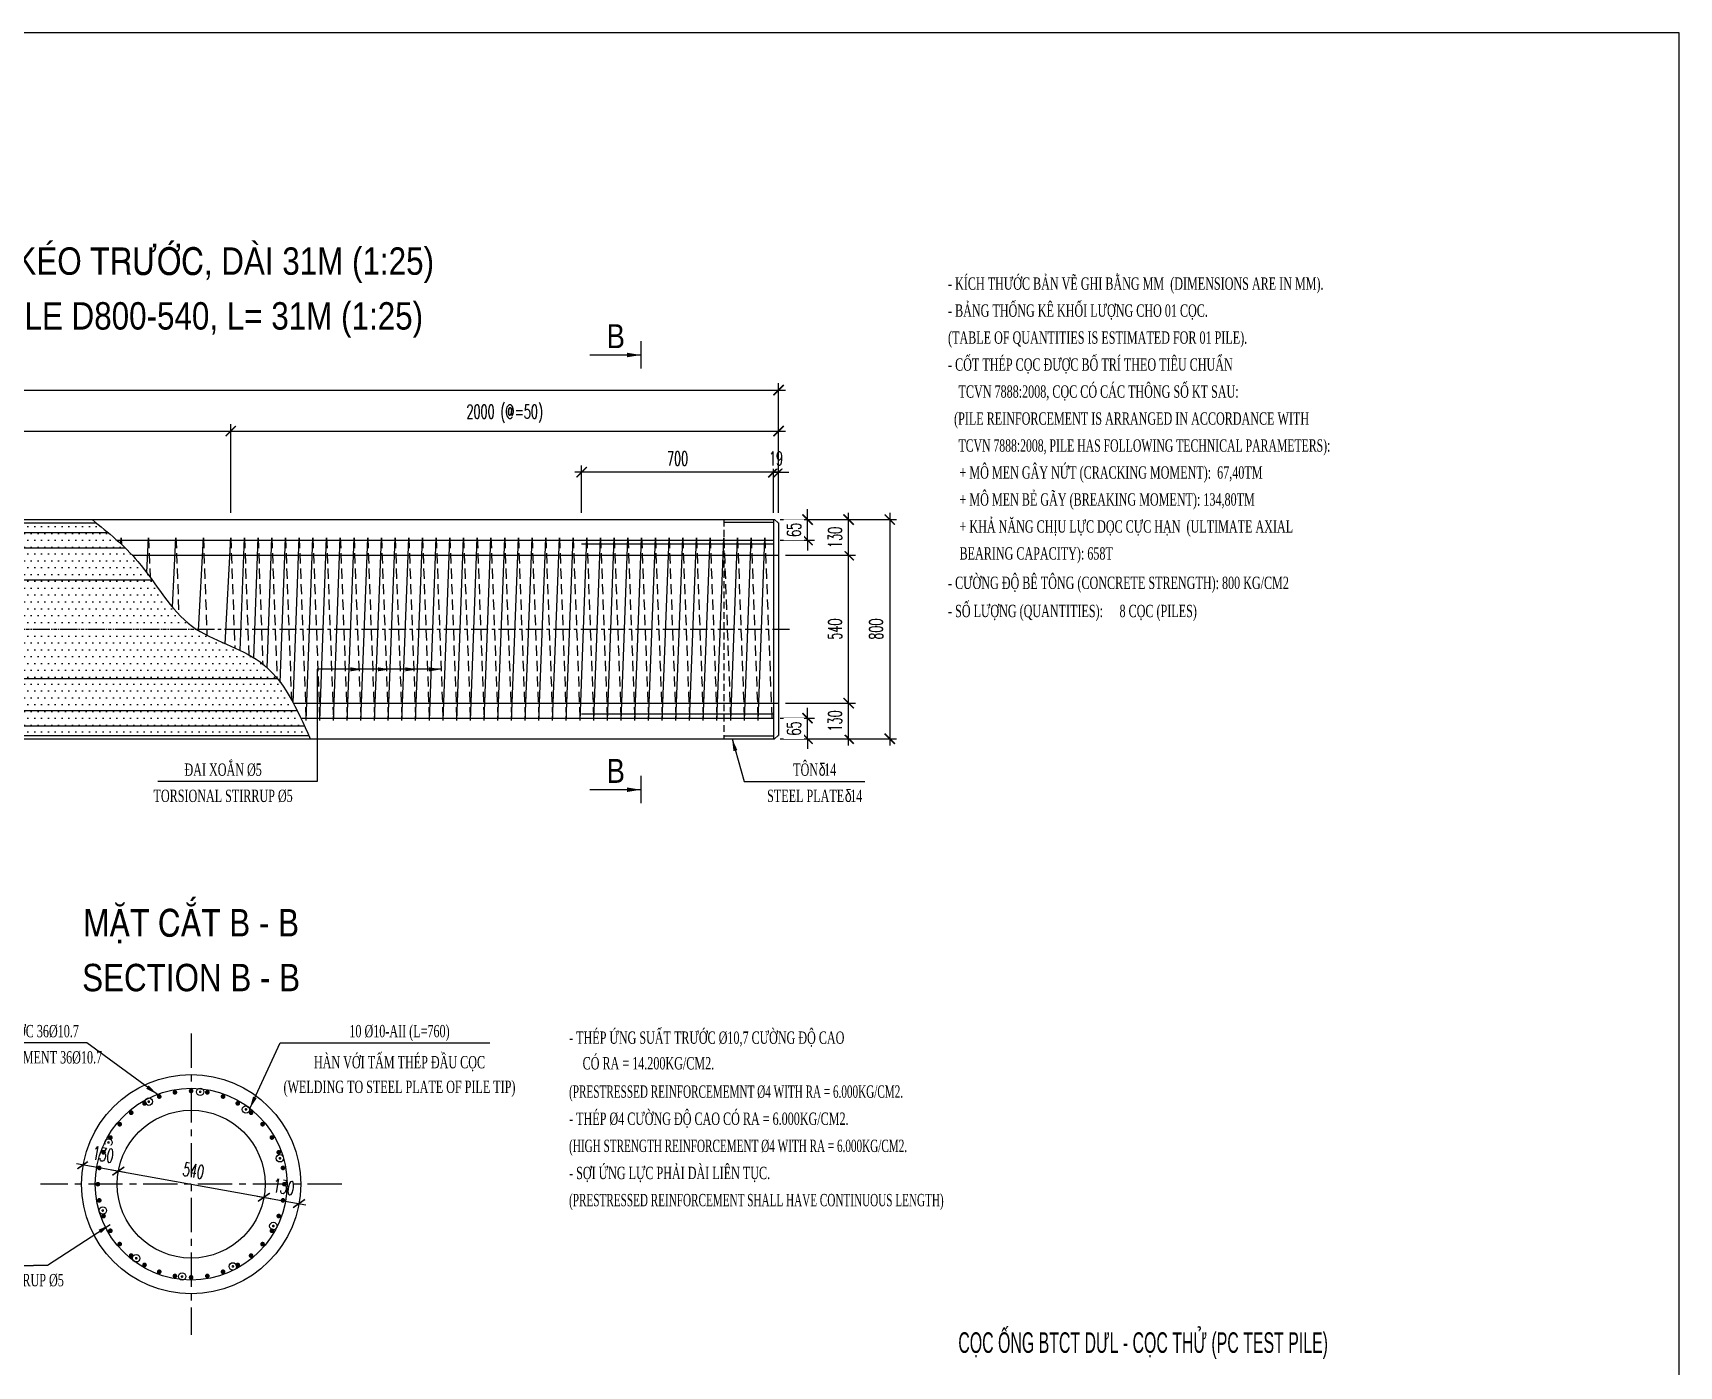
# Model space of a CAD drawing. Extents: x -687 to 808890, y -259 to 107959.
# Drawn here: x 802880 to 808890, y 101668 to 106535 of the extents above; entities that cross this region are included whole.
import ezdxf
from ezdxf.enums import TextEntityAlignment as Align

# ---------------------------------------------------------------- set-up
doc = ezdxf.new("R2010")
doc.units = 0
doc.header["$MEASUREMENT"] = 0
doc.header["$PDMODE"] = 3
doc.linetypes.add('CENTER', pattern=[2, 1.25, -0.25, 0.25, -0.25])
doc.linetypes.add('HIDDEN', pattern=[0.375, 0.25, -0.125])
doc.layers.get('0').update_dxf_attribs({"color": 3, "linetype": 'CONTINUOUS'})
doc.layers.get('DEFPOINTS').update_dxf_attribs({"linetype": 'CONTINUOUS'})
for name, color, linetype in [('Hatch', 5, 'CONTINUOUS'), ('Hidden', 4, 'HIDDEN'), ('Kich thuoc', 4, 'CONTINUOUS'), ('Net vang', 2, 'CONTINUOUS'), ('Text', 3, 'CONTINUOUS'), ('Thep chu', 1, 'CONTINUOUS'), ('Thep dai', 6, 'CONTINUOUS'), ('Tim', 8, 'CENTER')]:
    doc.layers.add(name, color=color, linetype=linetype)
doc.styles.add('CMB-2', font='Vhavanb.ttf', dxfattribs={"width": 1.5, "height": 2})
doc.styles.add('Kichthuoc', font='romans.shx', dxfattribs={"width": 0.6})
doc.styles.get("Standard").update_dxf_attribs({"font": 'vntimeh.shx', "width": 0.65})
doc.styles.add('SYMBOL', font='greeks.shx', dxfattribs={"width": 0.8})
doc.styles.add('Ten', font='Vharialn.ttf')
doc.styles.add('THUONG', font='vnsimpleh.shx', dxfattribs={"width": 0.8})
doc.dimstyles.new('Dim 250', dxfattribs={"dimscale": 250, "dimtxt": 0.2, "dimasz": 0.15, "dimexe": 0.1, "dimexo": 0.1, "dimgap": 0.1, "dimtad": 1, "dimdec": 0, "dimlfac": -1, "dimzin": 0, "dimdsep": 46, "dimtxsty": 'Kichthuoc', "dimblk": 'ARCHTICK', "dimcen": 0.1, "dimdle": 0.1, "dimclrd": 4, "dimclre": 4, "dimclrt": 3, "dimadec": 0, "dimazin": 0, "dimtfac": 1, "dimtdec": 0, "dimtix": 1, "dimtmove": 2, "dimatfit": 3, "dimfxl": 1, "dimtfill": 1, "dimtolj": 1, "dimtzin": 0, "dimarcsym": 0})
doc.dimstyles.new('Le 250', dxfattribs={"dimscale": 250, "dimtxt": 0.22, "dimasz": 0.18, "dimexe": 0.1, "dimexo": 0.2, "dimgap": 0.1, "dimtad": 1, "dimdec": 0, "dimzin": 0, "dimdsep": 46, "dimtxsty": 'Kichthuoc', "dimblk": 'ARCHTICK', "dimcen": 0, "dimdle": 0.1, "dimclrd": 2, "dimclre": 2, "dimclrt": 256, "dimadec": 0, "dimazin": 0, "dimtfac": 1, "dimtdec": 0, "dimtix": 1, "dimtmove": 2, "dimatfit": 3, "dimfxl": 1, "dimtolj": 1, "dimtzin": 0, "dimarcsym": 0})

# ---------------------------------------------------------------- blocks, each defined once
blk = doc.blocks.new('_ArchTick')
at = {"color": 0, "linetype": 'ByBlock', "const_width": 0.15}
blk.add_lwpolyline([(-0.5, -0.5), (0.5, 0.5)], dxfattribs=at)
blk = doc.blocks.new('*D252')
at = {"layer": 'DEFPOINTS', "color": 0}
for p in [(805602.5, 105081.2), (803602.5, 104758.3), (805602.5, 104758.3)]:
    blk.add_point(p, dxfattribs=at)
at = {"layer": 'Kich thuoc', "color": 4, "lineweight": -2}
for p, q in [((803602.5, 104783.3), (803602.5, 105106.2)), ((805602.5, 104783.3), (805602.5, 105106.2)), ((803577.5, 105081.2), (805627.5, 105081.2))]:
    blk.add_line(p, q, dxfattribs=at)
at = {"layer": 'Kich thuoc', "color": 4, "lineweight": -2, "xscale": 37.5, "yscale": 37.5, "zscale": 37.5, "rotation": 180}
blk.add_blockref('_ArchTick', (803602.5, 105081.2), dxfattribs=at)
at = {"layer": 'Kich thuoc', "color": 4, "lineweight": -2, "xscale": 37.5, "yscale": 37.5, "zscale": 37.5}
blk.add_blockref('_ArchTick', (805602.5, 105081.2), dxfattribs=at)
at = {"layer": 'Kich thuoc', "color": 3, "insert": (804602.5, 105144.3), "char_height": 50, "attachment_point": 5, "style": 'Kichthuoc', "bg_fill": 3, "box_fill_scale": 1.25, "bg_fill_color": 9, "bg_fill_true_color": 13158600, "bg_fill_transparency": 4012888}
blk.add_mtext('\\A1;{2000 (@=50)}', dxfattribs=at)
blk = doc.blocks.new('*D253')
at = {"layer": 'DEFPOINTS', "color": 0}
for p in [(805602.5, 104628.3), (805858.1, 104628.3), (805602.5, 104088.3)]:
    blk.add_point(p, dxfattribs=at)
at = {"layer": 'Kich thuoc', "color": 4, "lineweight": -2}
for p, q in [((805627.5, 104628.3), (805883.1, 104628.3)), ((805858.1, 104063.3), (805858.1, 104653.3)), ((805627.5, 104088.3), (805883.1, 104088.3))]:
    blk.add_line(p, q, dxfattribs=at)
at = {"layer": 'Kich thuoc', "color": 4, "lineweight": -2, "xscale": 37.5, "yscale": 37.5, "zscale": 37.5}
for p, rotation in [((805858.1, 104628.3), 90), ((805858.1, 104088.3), 270)]:
    blk.add_blockref('_ArchTick', p, dxfattribs=dict(at, rotation=rotation))
at = {"layer": 'Kich thuoc', "color": 3, "insert": (805808.1, 104358.3), "char_height": 50, "attachment_point": 5, "rotation": 90, "style": 'Kichthuoc', "bg_fill": 3, "box_fill_scale": 1.25, "bg_fill_color": 9, "bg_fill_true_color": 13158600, "bg_fill_transparency": 4012864}
blk.add_mtext('\\A1;540', dxfattribs=at)
blk = doc.blocks.new('*D254')
at = {"layer": 'DEFPOINTS', "color": 0}
for p in [(805602.5, 104088.3), (805587.5, 103958.3)]:
    blk.add_point(p, dxfattribs=at)
at = {"layer": 'Kich thuoc', "color": 4, "lineweight": -2}
for p, q in [((805627.5, 104088.3), (805883.1, 104088.3)), ((805858.1, 103933.3), (805858.1, 104113.3)), ((805612.5, 103958.3), (805883.1, 103958.3))]:
    blk.add_line(p, q, dxfattribs=at)
at = {"layer": 'Kich thuoc', "color": 4, "lineweight": -2, "xscale": 37.5, "yscale": 37.5, "zscale": 37.5}
for p, rotation in [((805858.1, 104088.3), 90), ((805858.1, 103958.3), 270)]:
    blk.add_blockref('_ArchTick', p, dxfattribs=dict(at, rotation=rotation))
at = {"layer": 'Kich thuoc', "color": 3, "insert": (805808.1, 104023.3), "char_height": 50, "attachment_point": 5, "rotation": 90, "style": 'Kichthuoc', "bg_fill": 3, "box_fill_scale": 1.25, "bg_fill_color": 9, "bg_fill_true_color": 13158600, "bg_fill_transparency": 11732736}
blk.add_mtext('\\A1;130', dxfattribs=at)
at = {"layer": 'DEFPOINTS', "color": 0}
blk.add_point((805858.1, 104088.3), dxfattribs=at)
blk = doc.blocks.new('*D255')
at = {"layer": 'DEFPOINTS', "color": 0}
for p in [(805587.5, 104758.3), (805587.5, 103958.3), (806008.1, 103958.3)]:
    blk.add_point(p, dxfattribs=at)
at = {"layer": 'Kich thuoc', "color": 4, "lineweight": -2}
for p, q in [((805612.5, 104758.3), (806033.1, 104758.3)), ((806008.1, 104783.3), (806008.1, 103933.3)), ((805612.5, 103958.3), (806033.1, 103958.3))]:
    blk.add_line(p, q, dxfattribs=at)
at = {"layer": 'Kich thuoc', "color": 4, "lineweight": -2, "xscale": 37.5, "yscale": 37.5, "zscale": 37.5}
for p, rotation in [((806008.1, 104758.3), 90), ((806008.1, 103958.3), 270)]:
    blk.add_blockref('_ArchTick', p, dxfattribs=dict(at, rotation=rotation))
at = {"layer": 'Kich thuoc', "color": 3, "insert": (805958.1, 104358.3), "char_height": 50, "attachment_point": 5, "rotation": 90, "style": 'Kichthuoc', "bg_fill": 3, "box_fill_scale": 1.25, "bg_fill_color": 9, "bg_fill_true_color": 13158600, "bg_fill_transparency": 11732736}
blk.add_mtext('\\A1;800', dxfattribs=at)
blk = doc.blocks.new('*D256')
at = {"layer": 'DEFPOINTS', "color": 0}
for p in [(805587.5, 104758.3), (805602.5, 104628.3)]:
    blk.add_point(p, dxfattribs=at)
at = {"layer": 'Kich thuoc', "color": 4, "lineweight": -2}
for p, q in [((805612.5, 104758.3), (805883.1, 104758.3)), ((805858.1, 104603.3), (805858.1, 104783.3)), ((805627.5, 104628.3), (805883.1, 104628.3))]:
    blk.add_line(p, q, dxfattribs=at)
at = {"layer": 'Kich thuoc', "color": 4, "lineweight": -2, "xscale": 37.5, "yscale": 37.5, "zscale": 37.5}
for p, rotation in [((805858.1, 104758.3), 90), ((805858.1, 104628.3), 270)]:
    blk.add_blockref('_ArchTick', p, dxfattribs=dict(at, rotation=rotation))
at = {"layer": 'Kich thuoc', "color": 3, "insert": (805808.1, 104693.3), "char_height": 50, "attachment_point": 5, "rotation": 90, "style": 'Kichthuoc', "bg_fill": 3, "box_fill_scale": 1.25, "bg_fill_color": 9, "bg_fill_true_color": 13158600, "bg_fill_transparency": 4012864}
blk.add_mtext('\\A1;130', dxfattribs=at)
at = {"layer": 'DEFPOINTS', "color": 0}
blk.add_point((805858.1, 104758.3), dxfattribs=at)
blk = doc.blocks.new('*D257')
at = {"layer": 'DEFPOINTS', "color": 0}
for p in [(804883.5, 104931.2), (804883.5, 104758.3), (805583.5, 104758.3)]:
    blk.add_point(p, dxfattribs=at)
at = {"layer": 'Kich thuoc', "color": 4, "lineweight": -2}
for p, q in [((805608.5, 104931.2), (804858.5, 104931.2)), ((804883.5, 104783.3), (804883.5, 104956.2)), ((805583.5, 104783.3), (805583.5, 104956.2))]:
    blk.add_line(p, q, dxfattribs=at)
at = {"layer": 'Kich thuoc', "color": 4, "lineweight": -2, "xscale": 37.5, "yscale": 37.5, "zscale": 37.5, "rotation": 180}
blk.add_blockref('_ArchTick', (804883.5, 104931.2), dxfattribs=at)
at = {"layer": 'Kich thuoc', "color": 4, "lineweight": -2, "xscale": 37.5, "yscale": 37.5, "zscale": 37.5}
blk.add_blockref('_ArchTick', (805583.5, 104931.2), dxfattribs=at)
at = {"layer": 'Kich thuoc', "color": 3, "insert": (805233.5, 104981.2), "char_height": 50, "attachment_point": 5, "style": 'Kichthuoc', "bg_fill": 3, "box_fill_scale": 1.25, "bg_fill_color": 9, "bg_fill_true_color": 13158600, "bg_fill_transparency": 4012864}
blk.add_mtext('\\A1;700', dxfattribs=at)
blk = doc.blocks.new('*D259')
at = {"layer": 'DEFPOINTS', "color": 0}
for p in [(805583.5, 104758.3), (805602.5, 104758.3)]:
    blk.add_point(p, dxfattribs=at)
at = {"layer": 'Kich thuoc', "color": 4, "lineweight": -2}
for p, q in [((805583.5, 104931.2), (805546, 104931.2)), ((805583.5, 104783.3), (805583.5, 104956.2)), ((805583.5, 104931.2), (805602.5, 104931.2)), ((805602.5, 104783.3), (805602.5, 104956.2)), ((805602.5, 104931.2), (805640, 104931.2))]:
    blk.add_line(p, q, dxfattribs=at)
at = {"layer": 'Kich thuoc', "color": 4, "lineweight": -2, "xscale": 37.5, "yscale": 37.5, "zscale": 37.5}
blk.add_blockref('_ArchTick', (805583.5, 104931.2), dxfattribs=at)
at = {"layer": 'Kich thuoc', "color": 4, "lineweight": -2, "xscale": 37.5, "yscale": 37.5, "zscale": 37.5, "rotation": 180}
blk.add_blockref('_ArchTick', (805602.5, 104931.2), dxfattribs=at)
at = {"layer": 'Kich thuoc', "color": 3, "insert": (805593, 104981.2), "char_height": 50, "attachment_point": 5, "style": 'Kichthuoc', "bg_fill": 3, "box_fill_scale": 1.25, "bg_fill_color": 9, "bg_fill_true_color": 13158600, "bg_fill_transparency": 4012864}
blk.add_mtext('\\A1;19', dxfattribs=at)
at = {"layer": 'DEFPOINTS', "color": 0}
blk.add_point((805602.5, 104931.2), dxfattribs=at)
blk = doc.blocks.new('*D236')
at = {"layer": 'Kich thuoc', "color": 4, "lineweight": -2}
for p, q in [((803699, 102288.8), (803876.2, 102257)), ((803728.1, 102309), (803728.1, 102309)), ((803856, 102286), (803856, 102286))]:
    blk.add_line(p, q, dxfattribs=at)
at = {"layer": 'Kich thuoc', "color": 4, "lineweight": -2, "xscale": 37.5, "yscale": 37.5, "zscale": 37.5}
for p, rotation in [((803723.6, 102284.4), 169.8069667111609), ((803851.6, 102261.4), 349.8069667111608)]:
    blk.add_blockref('_ArchTick', p, dxfattribs=dict(at, rotation=rotation))
at = {"layer": 'Kich thuoc', "color": 3, "insert": (803796.5, 102322.1), "char_height": 50, "attachment_point": 5, "rotation": 349.80697, "style": 'Kichthuoc', "bg_fill": 3, "box_fill_scale": 1.25, "bg_fill_color": 9, "bg_fill_true_color": 13158600, "bg_fill_transparency": 4011316}
blk.add_mtext('\\A1;130', dxfattribs=at)
at = {"layer": 'DEFPOINTS', "color": 0}
for p in [(803723.6, 102284.4), (803851.6, 102261.4), (803851.6, 102261.4)]:
    blk.add_point(p, dxfattribs=at)
blk = doc.blocks.new('*D237')
at = {"layer": 'DEFPOINTS', "color": 0}
for p in [(803192.2, 102379.9), (803723.6, 102284.4), (803723.6, 102284.4)]:
    blk.add_point(p, dxfattribs=at)
at = {"layer": 'Kich thuoc', "color": 4, "lineweight": -2}
for p, q in [((803167.6, 102384.4), (803748.3, 102280)), ((803187.7, 102355.3), (803187.7, 102355.3)), ((803719.2, 102259.8), (803719.2, 102259.8))]:
    blk.add_line(p, q, dxfattribs=at)
at = {"layer": 'Kich thuoc', "color": 4, "lineweight": -2, "xscale": 37.5, "yscale": 37.5, "zscale": 37.5}
for p, rotation in [((803192.2, 102379.9), 169.8069667109831), ((803723.6, 102284.4), 349.8069667109831)]:
    blk.add_blockref('_ArchTick', p, dxfattribs=dict(at, rotation=rotation))
at = {"layer": 'Kich thuoc', "color": 3, "insert": (803466.8, 102381.4), "char_height": 50, "attachment_point": 5, "rotation": 349.80697, "style": 'Kichthuoc', "bg_fill": 3, "box_fill_scale": 1.25, "bg_fill_color": 9, "bg_fill_true_color": 13158600, "bg_fill_transparency": 11732736}
blk.add_mtext('\\A1;540', dxfattribs=at)
blk = doc.blocks.new('*D238')
at = {"layer": 'Kich thuoc', "color": 4, "lineweight": -2}
for p, q in [((803039.6, 102407.4), (803216.8, 102375.5)), ((803068.6, 102427.6), (803068.6, 102427.6)), ((803196.6, 102404.6), (803196.6, 102404.6))]:
    blk.add_line(p, q, dxfattribs=at)
at = {"layer": 'Kich thuoc', "color": 4, "lineweight": -2, "xscale": 37.5, "yscale": 37.5, "zscale": 37.5}
for p, rotation in [((803064.2, 102403), 169.8069667108236), ((803192.2, 102379.9), 349.8069667108236)]:
    blk.add_blockref('_ArchTick', p, dxfattribs=dict(at, rotation=rotation))
at = {"layer": 'Kich thuoc', "color": 3, "insert": (803137, 102440.7), "char_height": 50, "attachment_point": 5, "rotation": 349.80697, "style": 'Kichthuoc', "bg_fill": 3, "box_fill_scale": 1.25, "bg_fill_color": 9, "bg_fill_true_color": 13158600, "bg_fill_transparency": 11732736}
blk.add_mtext('\\A1;130', dxfattribs=at)
at = {"layer": 'DEFPOINTS', "color": 0}
for p in [(803064.2, 102403), (803192.2, 102379.9), (803192.2, 102379.9)]:
    blk.add_point(p, dxfattribs=at)
blk = doc.blocks.new('*D262')
at = {"layer": 'DEFPOINTS', "color": 0}
for p in [(805602.5, 105231.2), (798802.5, 104758.3), (805602.5, 104758.3)]:
    blk.add_point(p, dxfattribs=at)
at = {"layer": 'Kich thuoc', "color": 4, "lineweight": -2}
for p, q in [((798777.5, 105231.2), (805627.5, 105231.2)), ((798802.5, 104783.3), (798802.5, 105256.2)), ((805602.5, 104783.3), (805602.5, 105256.2))]:
    blk.add_line(p, q, dxfattribs=at)
at = {"layer": 'Kich thuoc', "color": 4, "lineweight": -2, "xscale": 37.5, "yscale": 37.5, "zscale": 37.5, "rotation": 180}
blk.add_blockref('_ArchTick', (798802.5, 105231.2), dxfattribs=at)
at = {"layer": 'Kich thuoc', "color": 4, "lineweight": -2, "xscale": 37.5, "yscale": 37.5, "zscale": 37.5}
blk.add_blockref('_ArchTick', (805602.5, 105231.2), dxfattribs=at)
at = {"layer": 'Kich thuoc', "color": 3, "insert": (802202.5, 105296.7), "char_height": 50, "attachment_point": 5, "style": 'THUONG', "bg_fill": 3, "box_fill_scale": 1.25, "bg_fill_color": 9, "bg_fill_true_color": 13158600, "bg_fill_transparency": 3756044}
blk.add_mtext('\\A1;l = mòi 6000 + ®Çu 25000', dxfattribs=at)
blk = doc.blocks.new('*D263')
at = {"layer": 'DEFPOINTS', "color": 0}
for p in [(803602.5, 105081.2), (800802.5, 104758.3), (803602.5, 104758.3)]:
    blk.add_point(p, dxfattribs=at)
at = {"layer": 'Kich thuoc', "color": 4, "lineweight": -2}
for p, q in [((800802.5, 104783.3), (800802.5, 105106.2)), ((803602.5, 104783.3), (803602.5, 105106.2)), ((800777.5, 105081.2), (803627.5, 105081.2))]:
    blk.add_line(p, q, dxfattribs=at)
at = {"layer": 'Kich thuoc', "color": 4, "lineweight": -2, "xscale": 37.5, "yscale": 37.5, "zscale": 37.5, "rotation": 180}
blk.add_blockref('_ArchTick', (800802.5, 105081.2), dxfattribs=at)
at = {"layer": 'Kich thuoc', "color": 4, "lineweight": -2, "xscale": 37.5, "yscale": 37.5, "zscale": 37.5}
blk.add_blockref('_ArchTick', (803602.5, 105081.2), dxfattribs=at)
at = {"layer": 'Kich thuoc', "color": 3, "insert": (802202.5, 105144.3), "char_height": 50, "attachment_point": 5, "style": 'Kichthuoc', "bg_fill": 3, "box_fill_scale": 1.25, "bg_fill_color": 9, "bg_fill_true_color": 13158600, "bg_fill_transparency": 13899132}
blk.add_mtext('\\A1;2000 + 21000 (@=100)', dxfattribs=at)
blk = doc.blocks.new('*D1100')
at = {"layer": 'DEFPOINTS', "color": 0}
for p in [(805583.5, 104033.3), (805583.5, 103958.3)]:
    blk.add_point(p, dxfattribs=at)
at = {"layer": 'Kich thuoc', "color": 4, "lineweight": -2}
for p, q in [((805608.5, 104033.3), (805733.1, 104033.3)), ((805708.1, 104033.3), (805708.1, 104070.8)), ((805708.1, 103958.3), (805708.1, 104033.3)), ((805608.5, 103958.3), (805733.1, 103958.3)), ((805708.1, 103958.3), (805708.1, 103920.8))]:
    blk.add_line(p, q, dxfattribs=at)
at = {"layer": 'Kich thuoc', "color": 4, "lineweight": -2, "xscale": 37.5, "yscale": 37.5, "zscale": 37.5}
for p, rotation in [((805708.1, 104033.3), 270), ((805708.1, 103958.3), 90)]:
    blk.add_blockref('_ArchTick', p, dxfattribs=dict(at, rotation=rotation))
at = {"layer": 'Kich thuoc', "color": 3, "insert": (805658.1, 103995.8), "char_height": 50, "attachment_point": 5, "rotation": 90, "style": 'Kichthuoc', "bg_fill": 3, "box_fill_scale": 1.25, "bg_fill_color": 9, "bg_fill_true_color": 13158600, "bg_fill_transparency": 11732736}
blk.add_mtext('\\A1;65', dxfattribs=at)
at = {"layer": 'DEFPOINTS', "color": 0}
blk.add_point((805708.1, 104033.3), dxfattribs=at)
blk = doc.blocks.new('*D1101')
at = {"layer": 'DEFPOINTS', "color": 0}
for p in [(805583.5, 104758.3), (805583.5, 104683.3)]:
    blk.add_point(p, dxfattribs=at)
at = {"layer": 'Kich thuoc', "color": 4, "lineweight": -2}
for p, q in [((805608.5, 104758.3), (805733.1, 104758.3)), ((805708.1, 104758.3), (805708.1, 104795.8)), ((805708.1, 104683.3), (805708.1, 104758.3)), ((805608.5, 104683.3), (805733.1, 104683.3)), ((805708.1, 104683.3), (805708.1, 104645.8))]:
    blk.add_line(p, q, dxfattribs=at)
at = {"layer": 'Kich thuoc', "color": 4, "lineweight": -2, "xscale": 37.5, "yscale": 37.5, "zscale": 37.5}
for p, rotation in [((805708.1, 104758.3), 270), ((805708.1, 104683.3), 90)]:
    blk.add_blockref('_ArchTick', p, dxfattribs=dict(at, rotation=rotation))
at = {"layer": 'Kich thuoc', "color": 3, "insert": (805658.1, 104720.8), "char_height": 50, "attachment_point": 5, "rotation": 90, "style": 'Kichthuoc', "bg_fill": 3, "box_fill_scale": 1.25, "bg_fill_color": 9, "bg_fill_true_color": 13158600, "bg_fill_transparency": 5695500}
blk.add_mtext('\\A1;65', dxfattribs=at)
at = {"layer": 'DEFPOINTS', "color": 0}
blk.add_point((805708.1, 104758.3), dxfattribs=at)

msp = doc.modelspace()

# ---------------------------------------------------------------- hatches: boundary and pattern name
at = {"layer": 'Hatch'}
h = msp.add_hatch(dxfattribs=at)
h.set_pattern_fill('DOTS', color=11, scale=400, style=0)
h.set_pattern_definition([(0, (-88.28, -6367.07), (12.5, 25), [0, -25])])
edge = h.paths.add_edge_path()
edge.add_spline(control_points=[(802248.7, 103976.6), (802258, 103965.1), (802307.8, 103930.7), (802398.7, 104183.2), (802318.4, 104296.6), (802277.5, 104354.3)], knot_values=[811.110562, 811.110562, 811.110562, 811.110562, 862.881742, 1073.007423, 1290.557934, 1290.557934, 1290.557934, 1290.557934], degree=3, periodic=0)
edge.add_line((802277.5, 103958.3), (803892.8, 103958.3))
edge.add_line((802277.5, 104758.3), (803096.1, 104758.3))
edge.add_spline(control_points=[(803096.1, 104758.3), (803155.1, 104710.9), (803294.8, 104598.6), (803425, 104339.3), (803757, 104264.7), (803844.9, 104066.4), (803892.8, 103958.3)], knot_values=[0, 0, 0, 0, 226.398441, 536.414113, 815.347417, 1150.174082, 1150.174082, 1150.174082, 1150.174082], degree=3, periodic=0)
edge.add_spline(control_points=[(802277.5, 104758.3), (802317.9, 104691.6), (802398.6, 104558.3), (802312, 104405.8), (802265, 104335.1), (802258.8, 104325.7)], knot_values=[0, 0, 0, 0, 217.550511, 435.101022, 468.730043, 468.730043, 468.730043, 468.730043], degree=3, periodic=0)

# ---------------------------------------------------------------- linework, layer by layer
for p, q in [((802277.5, 104758.3), (805587.5, 104758.3)), ((802277.5, 103958.3), (805587.5, 103958.3))]:
    msp.add_line(p, q)
msp.add_circle((803457.9, 102332.2), 400)
at = {"layer": 'Hatch', "color": 9}
for p, q in [((802284.8, 104746.3), (803110.9, 104746.3)), ((802305.4, 104711.4), (803153.7, 104711.4)), ((802334.1, 104655.7), (803216.1, 104655.7)), ((802357.5, 104538.8), (803314.9, 104538.8)), ((802357.4, 104177.7), (803772.7, 104177.7)), ((802344.9, 104060.8), (803845.4, 104060.8)), ((802301.2, 103970.2), (803887.5, 103970.2)), ((802324.5, 104005.1), (803871.8, 104005.1))]:
    msp.add_line(p, q, dxfattribs=at)
at = {"layer": 'Hatch'}
for centre in [(803303.3, 102633.4), (803491, 102669.3), (803658, 102605), (803156.2, 102484.4), (803782, 102426.6), (803135.3, 102236), (803757.8, 102179.4), (803257.5, 102061.6), (803610.2, 102032), (803424.9, 101995)]:
    msp.add_circle(centre, 13.5, dxfattribs=at)
at = {"layer": 'Hidden', "ltscale": 150}
for p, q in [((803202.5, 104691.7), (803203.4, 104667.7)), ((803302.5, 104691.7), (803307.8, 104548.7)), ((803402.5, 104691.7), (803412.9, 104412.4)), ((803502.5, 104691.7), (803515.7, 104335.9)), ((803602.5, 104691.7), (803617.4, 104289.4)), ((803652.5, 104691.7), (803668.3, 104264.4)), ((803702.5, 104691.7), (803719.4, 104230.9)), ((803752.5, 104691.7), (803771.2, 104179.5)), ((803802.5, 104691.7), (803823.9, 104101.3)), ((803852.5, 104691.7), (803877.5, 104024.9)), ((803902.5, 104691.7), (803927.5, 104024.9)), ((803952.5, 104691.7), (803977.5, 104024.9)), ((804002.5, 104691.7), (804027.5, 104024.9)), ((804052.5, 104691.7), (804077.5, 104024.9)), ((804102.5, 104691.7), (804127.5, 104024.9)), ((804152.5, 104691.7), (804177.5, 104024.9)), ((804202.5, 104691.7), (804227.5, 104024.9)), ((804252.5, 104691.7), (804277.5, 104024.9)), ((804302.5, 104691.7), (804327.5, 104024.9)), ((804352.5, 104691.7), (804377.5, 104024.9)), ((804402.5, 104691.7), (804427.5, 104024.9)), ((804452.5, 104691.7), (804477.5, 104024.9)), ((804502.5, 104691.7), (804527.5, 104024.9)), ((804552.5, 104691.7), (804577.5, 104024.9)), ((804602.5, 104691.7), (804627.5, 104024.9)), ((804652.5, 104691.7), (804677.5, 104024.9)), ((804702.5, 104691.7), (804727.5, 104024.9)), ((804752.5, 104691.7), (804777.5, 104024.9)), ((804802.5, 104691.7), (804827.5, 104024.9)), ((804852.5, 104691.7), (804877.5, 104024.9)), ((804902.5, 104691.7), (804927.5, 104024.9)), ((804952.5, 104691.7), (804977.5, 104024.9)), ((805002.5, 104691.7), (805027.5, 104024.9)), ((805052.5, 104691.7), (805077.5, 104024.9)), ((805102.5, 104691.7), (805127.5, 104024.9)), ((805152.5, 104691.7), (805177.5, 104024.9)), ((805202.5, 104691.7), (805227.5, 104024.9)), ((805252.5, 104691.7), (805277.5, 104024.9)), ((805302.5, 104691.7), (805327.5, 104024.9)), ((805352.5, 104691.7), (805377.5, 104024.9)), ((805402.5, 104691.7), (805427.5, 104024.9)), ((805452.5, 104691.7), (805477.5, 104024.9)), ((805502.5, 104691.7), (805527.5, 104024.9))]:
    msp.add_line(p, q, dxfattribs=at)
at = {"layer": 'Kich thuoc'}
for p, q in [((803243.2, 104628.3), (805602.5, 104628.3)), ((803831.1, 104088.3), (805602.5, 104088.3))]:
    msp.add_line(p, q, dxfattribs=at)
at = {"layer": 'Net vang', "const_width": 5.35}
for points in [[(803301.1, 102632.9, 1), (803305.5, 102633.8, 1)], [(803488.9, 102670.2, 1), (803493, 102668.4, 1)], [(803656.9, 102607, 1), (803659.2, 102603.1, 1)], [(803154.7, 102482.7, 1), (803157.7, 102486, 1)], [(803782.3, 102428.9, 1), (803781.8, 102424.4, 1)], [(803135.1, 102233.7, 1), (803135.5, 102238.2, 1)], [(803759.3, 102181.1, 1), (803756.3, 102177.8, 1)], [(803258.7, 102059.7, 1), (803256.4, 102063.6, 1)], [(803426.9, 101994.1, 1), (803422.8, 101995.9, 1)], [(803612.4, 102032.5, 1), (803608, 102031.5, 1)]]:
    msp.add_lwpolyline(points, format="xyb", close=True, dxfattribs=at)
at = {"layer": 'Thep chu'}
for p, q in [((805100, 105409.6), (805100, 105309.6)), ((803186.3, 104683.3), (805583.5, 104683.3)), ((803858.8, 104033.3), (805583.5, 104033.3)), ((805100, 103822.7), (805100, 103722.7))]:
    msp.add_line(p, q, dxfattribs=at)
at = {"layer": 'Thep chu', "const_width": 8.56}
for points in [[(803337.5, 102650.6, 1), (803345.5, 102653.5, 1)], [(803394.6, 102666.7, 1), (803403, 102668.1, 1)], [(803453.6, 102672.6, 1), (803462.2, 102672.6, 1)], [(803512.8, 102668.1, 1), (803521.2, 102666.7, 1)], [(803570.3, 102653.5, 1), (803578.4, 102650.6, 1)], [(803235.8, 102590.2, 1), (803242.4, 102595.7, 1)], [(803284, 102624.8, 1), (803291.4, 102629.1, 1)], [(803624.4, 102629.1, 1), (803631.8, 102624.8, 1)], [(803673.4, 102595.7, 1), (803680, 102590.2, 1)], [(803194.4, 102547.7, 1), (803199.9, 102554.3, 1)], [(803715.9, 102554.3, 1), (803721.4, 102547.7, 1)], [(803750.6, 102506.1, 1), (803754.8, 102498.7, 1)], [(803123.4, 102268.8, 1), (803121.9, 102277.3, 1)], [(803139.5, 102211.7, 1), (803136.6, 102219.8, 1)], [(803165.3, 102158.3, 1), (803161, 102165.7, 1)], [(803754.8, 102165.7, 1), (803750.6, 102158.3, 1)], [(803199.9, 102110.1, 1), (803194.4, 102116.6, 1)], [(803721.4, 102116.6, 1), (803715.9, 102110.1, 1)], [(803242.4, 102068.7, 1), (803235.8, 102074.2, 1)], [(803291.4, 102035.2, 1), (803284, 102039.5, 1)], [(803631.8, 102039.5, 1), (803624.4, 102035.2, 1)], [(803680, 102074.2, 1), (803673.4, 102068.7, 1)], [(803345.5, 102010.8, 1), (803337.5, 102013.8, 1)], [(803403, 101996.2, 1), (803394.6, 101997.7, 1)], [(803462.2, 101991.8, 1), (803453.6, 101991.8, 1)], [(803521.2, 101997.7, 1), (803512.8, 101996.2, 1)], [(803578.4, 102013.8, 1), (803570.3, 102010.8, 1)]]:
    msp.add_lwpolyline(points, format="xyb", close=True, dxfattribs=at)
at = {"layer": 'Thep dai'}
for p, q in [((803201.4, 104669.6), (803202.5, 104691.7)), ((803296, 104564.7), (803302.5, 104691.7)), ((803389.4, 104438.8), (803402.5, 104691.7)), ((803485, 104353.2), (803502.5, 104691.7)), ((803582.5, 104304.8), (803602.5, 104691.7)), ((803637.3, 104280.1), (803652.5, 104691.7)), ((803686.4, 104253.9), (803702.5, 104691.7)), ((803735.2, 104217.5), (803752.5, 104691.7)), ((803783.4, 104164), (803802.5, 104691.7)), ((803830.8, 104088.9), (803852.5, 104691.7)), ((803877.5, 104024.9), (803902.5, 104691.7)), ((803927.5, 104024.9), (803952.5, 104691.7)), ((803977.5, 104024.9), (804002.5, 104691.7)), ((804027.5, 104024.9), (804052.5, 104691.7)), ((804077.5, 104024.9), (804102.5, 104691.7)), ((804127.5, 104024.9), (804152.5, 104691.7)), ((804177.5, 104024.9), (804202.5, 104691.7)), ((804227.5, 104024.9), (804252.5, 104691.7)), ((804277.5, 104024.9), (804302.5, 104691.7)), ((804327.5, 104024.9), (804352.5, 104691.7)), ((804377.5, 104024.9), (804402.5, 104691.7)), ((804427.5, 104024.9), (804452.5, 104691.7)), ((804477.5, 104024.9), (804502.5, 104691.7)), ((804527.5, 104024.9), (804552.5, 104691.7)), ((804577.5, 104024.9), (804602.5, 104691.7)), ((804627.5, 104024.9), (804652.5, 104691.7)), ((804677.5, 104024.9), (804702.5, 104691.7)), ((804727.5, 104024.9), (804752.5, 104691.7)), ((804777.5, 104024.9), (804802.5, 104691.7)), ((804827.5, 104024.9), (804852.5, 104691.7)), ((804877.5, 104024.9), (804902.5, 104691.7)), ((804927.5, 104024.9), (804952.5, 104691.7)), ((804977.5, 104024.9), (805002.5, 104691.7)), ((805027.5, 104024.9), (805052.5, 104691.7)), ((805077.5, 104024.9), (805102.5, 104691.7)), ((805127.5, 104024.9), (805152.5, 104691.7)), ((805177.5, 104024.9), (805202.5, 104691.7)), ((805227.5, 104024.9), (805252.5, 104691.7)), ((805277.5, 104024.9), (805302.5, 104691.7)), ((805327.5, 104024.9), (805352.5, 104691.7)), ((805377.5, 104024.9), (805402.5, 104691.7)), ((805427.5, 104024.9), (805452.5, 104691.7)), ((805477.5, 104024.9), (805502.5, 104691.7)), ((805527.5, 104024.9), (805552.5, 104691.7))]:
    msp.add_line(p, q, dxfattribs=at)
at = {"layer": 'Tim', "ltscale": 50}
msp.add_line((802280.1, 104358.3), (805644.9, 104358.3), dxfattribs=at)

# ---------------------------------------------------------------- texts
at = {"layer": 'Text', "color": 3, "style": 'Ten'}
for s, height, p in [('C¾t däc cäc èng btct dù øng lùc D800-540 kÐo tr\xadíc, dµi 31m (1:25)', 100, (802202.5, 105651.9)), ('prestressed reinforced concrete pipe pile D800-540, L= 31m (1:25)', 100, (802202.5, 105451.9)), ('B', 87.5, (805007.9, 105384)), ('B', 87.5, (805007.9, 103797.1)), ('mÆt c¾t B - B', 100, (803457.9, 103236.4)), ('Section B - B', 100, (803457.9, 103036.4))]:
    msp.add_text(s, height=height, dxfattribs=at).set_placement(p, align=Align.CENTER)
at = {"layer": 'Text'}
for s, width, p in [('- kÝch th\xadíc b¶n vÏ ghi b»ng mm  (dimensions are in mm).', 0.65, (806221, 105597.3)), ('- b¶ng thèng kª khèi l\xadîng cho 01 cäc.', 0.65, (806221, 105498.8)), ('(table of quantities is estimated for 01 pile).', 0.65, (806221, 105400.3)), ('- cèt thÐp cäc ®\xadîc bè trÝ theo tiªu chuÈn  ', 0.65, (806221, 105301.8)), ('tcvn 7888:2008, cäc cã c¸c th«ng sè kt sau:', 0.65, (806259.4, 105203.2)), ('  (pile reinforcement is arranged in accordance with', 0.65, (806221, 105104.7)), ('tcvn 7888:2008, pile has following technical parameters):', 0.63, (806259.4, 105006.2)), ('+ m« men g©y nøt (cracking moment):  67,40tm', 0.65, (806263, 104907.7)), ('+ m« men bÎ g·y (breaking moment): 134,80tm', 0.65, (806263, 104809.2)), ('+ kh¶ n¨ng chÞu lùc däc cùc h¹n  (ultimate axial', 0.65, (806263, 104710.7)), ('bearing capacity): 658t', 0.65, (806263, 104612.2)), ('- c\xadêng ®é bª t«ng (concrete strength): 800 kg/cm2', 0.65, (806221, 104504.9)), ('- sè l\xadîng (quantities): ', 0.65, (806221, 104402.1)), ('8 cäc (piles)', 0.65, (806847, 104402.1)), ('- thÐp øng suÊt tr\xadíc %%c10,7 c\xadêng ®é cao', 0.65, (804837.7, 102844.6)), ('cã rA = 14.200kg/cm2.', 0.65, (804887.1, 102751)), ('(prestressed reinforcememnt %%C4 with rA = 6.000kg/cm2.', 0.6, (804837.7, 102647.6)), ('- thÐp %%C4 c\xadêng ®é cao cã rA = 6.000kg/cm2.', 0.65, (804837.7, 102548.6)), ('(high strength reinforcement %%C4 with rA = 6.000kg/cm2.', 0.6, (804837.7, 102449.6)), ('- sîi øng lùc ph¶i dµi liªn tôc.', 0.65, (804837.7, 102350.6)), ('(prestressed reinforcement shall have continuous length)', 0.6, (804837.7, 102251.6))]:
    msp.add_text(s, height=45, dxfattribs=dict(at, width=width)).set_placement(p)
at = {"layer": 'Text', "width": 0.65}
for s, p in [('®ai xo¾n %%C5', (803574.7, 103822.9)), ('t«n  14', (805734.3, 103822.9)), ('torsional stirrup %%C5', (803574.7, 103727.3)), ('steel plate  14', (805734.3, 103727.3)), ('thÐp øng suÊt tr\xadíc 36%%c10.7', (802711.3, 102868.4)), ('10 %%C10-aii (l=760)', (804218.5, 102868.4)), ('prestressed reinforcement 36%%c10.7', (802711.3, 102772.7)), ('hµn víi tÊm thÐp ®Çu cäc', (804218.5, 102755)), ('(welding to steel plate of pile tip)', (804218.5, 102665)), ('torsional stirrup %%C5', (802739.1, 101959.4))]:
    msp.add_text(s, height=45, dxfattribs=at).set_placement(p, align=Align.CENTER)
at = {"layer": 'Text', "style": 'SYMBOL', "width": 0.75}
for p in [(805748.9, 103822.9), (805844.2, 103727.3)]:
    msp.add_text('d', height=45, dxfattribs=at).set_placement(p)
at = {"layer": 'Text', "color": 2, "style": 'CMB-2', "width": 0.613123}
msp.add_text('Cäc èng btct d\xadl - cäc thö (PC test Pile) ', height=75, dxfattribs=at).set_placement((806258.5, 101716.3), (807623.9, 101716.3), align=Align.FIT)

# ---------------------------------------------------------------- leaders
at = {"layer": 'Kich thuoc', "color": 1}
for points in [[(805099.5, 105359), (804912.9, 105359)], [(805099.5, 103772.1), (804912.9, 103772.1)]]:
    msp.add_leader(points, dimstyle='Le 250', override={"dimasz": 0.2, "dimclrd": 1}, dxfattribs=at)
at = {"layer": 'Kich thuoc'}
for points in [[(804371.8, 104211.6), (803917.8, 104211.6), (803917.8, 103802.6), (803336.8, 103802.6)], [(804084.5, 104211.6), (803917.8, 104211.6)], [(804284.5, 104211.6), (804087, 104211.6)], [(804184.5, 104211.6), (804091, 104211.6)], [(803334.6, 102659.7), (803077.1, 102848), (802825.8, 102848)], [(803671.8, 102607.9), (803782.7, 102848), (804548.7, 102848)], [(802378, 102171), (802478.5, 102034.7), (802882.2, 102034.7)], [(803161.8, 102184.2), (802933.3, 102034.7), (802882.2, 102034.7)]]:
    msp.add_leader(points, dimstyle='Le 250', override={"dimtad": 0}, dxfattribs=at)

# ---------------------------------------------------------------- next in the draw order: dimensions: what is measured, and where the dimension line sits
dim = msp.add_linear_dim(base=(805602.5, 105081.2), p1=(803602.5, 104758.3), p2=(805602.5, 104758.3), text='{<> (@=50)}', dimstyle='Dim 250', dxfattribs=at)
dim.commit()
dim.dimension.update_dxf_attribs({"geometry": '*D252', "text_midpoint": (804602.5, 105144.3)})
dim = msp.add_linear_dim(base=(805858.1, 104628.3), p1=(805602.5, 104088.3), p2=(805602.5, 104628.3), angle=90, dimstyle='Dim 250', dxfattribs=at)
dim.commit()
dim.dimension.update_dxf_attribs({"geometry": '*D253', "text_midpoint": (805808.1, 104358.3)})

# ---------------------------------------------------------------- next in the draw order: linework, layer by layer
at = {"layer": 'Hatch', "linetype": 'HIDDEN', "ltscale": 100}
msp.add_line((805402.5, 104758.3), (805402.5, 103958.3), dxfattribs=at)
at = {"layer": 'Net vang'}
msp.add_open_spline([(803096.1, 104758.3), (803155.1, 104710.9), (803294.8, 104598.6), (803425, 104339.3), (803757, 104264.7), (803844.9, 104066.4), (803892.8, 103958.3)], degree=3, knots=[0, 0, 0, 0, 226.398441, 536.414113, 815.347417, 1150.174082, 1150.174082, 1150.174082, 1150.174082], dxfattribs=at)

# ---------------------------------------------------------------- next in the draw order: dimensions: what is measured, and where the dimension line sits
at = {"layer": 'Kich thuoc'}
dim = msp.add_linear_dim(base=(805858.1, 104088.3), p1=(805587.5, 103958.3), p2=(805602.5, 104088.3), angle=90, dimstyle='Dim 250', dxfattribs=at)
dim.commit()
dim.dimension.update_dxf_attribs({"geometry": '*D254', "text_midpoint": (805808.1, 104023.3)})

# ---------------------------------------------------------------- next in the draw order: dimensions: what is measured, and where the dimension line sits
dim = msp.add_linear_dim(base=(806008.1, 103958.3), p1=(805587.5, 104758.3), p2=(805587.5, 103958.3), angle=90, dimstyle='Dim 250', dxfattribs=at)
dim.commit()
dim.dimension.update_dxf_attribs({"geometry": '*D255', "text_midpoint": (805958.1, 104358.3)})

# ---------------------------------------------------------------- next in the draw order: linework, layer by layer
for p, q in [((805583.5, 104758.3), (805583.5, 103958.3)), ((805602.5, 104746.3), (805602.5, 103970.3)), ((805402.5, 103968.3), (805583.5, 103968.3)), ((805600.7, 103970.3), (805587.5, 103958.3)), ((805600.7, 103970.3), (805602.5, 103970.3))]:
    msp.add_line(p, q)
at = {"layer": 'Hidden', "ltscale": 150}
msp.add_line((805552.5, 104691.7), (805577.9, 104033.2), dxfattribs=at)
at = {"layer": 'Thep dai'}
msp.add_line((805583.5, 104048.3), (804883.5, 104048.3), dxfattribs=at)

# ---------------------------------------------------------------- next in the draw order: leaders
at = {"layer": 'Kich thuoc'}
msp.add_leader([(805432.6, 103958.3), (805476.3, 103802.6), (805917.7, 103802.6)], dimstyle='Le 250', override={"dimtad": 0}, dxfattribs=at)

# ---------------------------------------------------------------- next in the draw order: dimensions: what is measured, and where the dimension line sits
dim = msp.add_linear_dim(base=(805858.1, 104758.3), p1=(805602.5, 104628.3), p2=(805587.5, 104758.3), angle=90, dimstyle='Dim 250', dxfattribs=at)
dim.commit()
dim.dimension.update_dxf_attribs({"geometry": '*D256', "text_midpoint": (805808.1, 104693.3)})

# ---------------------------------------------------------------- next in the draw order: linework, layer by layer
at = {"layer": 'Thep dai'}
msp.add_line((805583.5, 104668.3), (804883.5, 104668.3), dxfattribs=at)

# ---------------------------------------------------------------- next in the draw order: dimensions: what is measured, and where the dimension line sits
at = {"layer": 'Kich thuoc'}
dim = msp.add_linear_dim(base=(804883.5, 104931.2), p1=(805583.5, 104758.3), p2=(804883.5, 104758.3), dimstyle='Dim 250', dxfattribs=at)
dim.commit()
dim.dimension.update_dxf_attribs({"geometry": '*D257', "text_midpoint": (805233.5, 104981.2)})

# ---------------------------------------------------------------- next in the draw order: linework, layer by layer
for q in [(805587.5, 104758.3), (805602.5, 104746.3)]:
    msp.add_line((805600.7, 104746.3), q)

# ---------------------------------------------------------------- next in the draw order: dimensions: what is measured, and where the dimension line sits
dim = msp.add_linear_dim(base=(805602.5, 104931.2), p1=(805583.5, 104758.3), p2=(805602.5, 104758.3), dimstyle='Dim 250', dxfattribs=at)
dim.commit()
dim.dimension.update_dxf_attribs({"geometry": '*D259', "text_midpoint": (805593, 104981.2)})

# ---------------------------------------------------------------- next in the draw order: linework, layer by layer
msp.add_line((805402.5, 104748.3), (805583.5, 104748.3))
at = {"layer": 'Thep chu'}
msp.add_lwpolyline([(796062.4, 71239), (808889.6, 71239), (808889.6, 106534.8), (796062.4, 106534.8)], close=True, dxfattribs=at)

# ---------------------------------------------------------------- next in the draw order: dimensions: what is measured, and where the dimension line sits
at = {"layer": 'Kich thuoc'}
dim = msp.add_linear_dim(base=(805602.5, 105231.2), p1=(798802.5, 104758.3), p2=(805602.5, 104758.3), text='l = mòi 6000 + ®Çu 25000', dimstyle='Dim 250', override={"dimtxsty": 'THUONG'}, dxfattribs=at)
dim.commit()
dim.dimension.update_dxf_attribs({"geometry": '*D262', "text_midpoint": (802202.5, 105296.7)})
dim = msp.add_linear_dim(base=(805708.1, 104033.3), p1=(805583.5, 103958.3), p2=(805583.5, 104033.3), angle=90, text='65', dimstyle='Dim 250', dxfattribs=at)
dim.commit()
dim.dimension.update_dxf_attribs({"geometry": '*D1100', "text_midpoint": (805658.1, 103995.8)})
dim = msp.add_aligned_dim(p1=(803723.6, 102284.4), p2=(803851.6, 102261.4), distance=0, dimstyle='Dim 250', dxfattribs=at)
dim.commit()
dim.dimension.update_dxf_attribs({"geometry": '*D236', "text_midpoint": (803796.5, 102322.1)})

# ---------------------------------------------------------------- next in the draw order: linework, layer by layer
at = {"layer": 'Thep chu', "const_width": 8.56}
for points in [[(803792.4, 102395.5, 1), (803793.9, 102387.1, 1)], [(803798.3, 102336.4, 1), (803798.3, 102327.9, 1)], [(803793.9, 102277.3, 1), (803792.4, 102268.8, 1)], [(803779.2, 102219.8, 1), (803776.3, 102211.7, 1)]]:
    msp.add_lwpolyline(points, format="xyb", close=True, dxfattribs=at)

# ---------------------------------------------------------------- next in the draw order: dimensions: what is measured, and where the dimension line sits
at = {"layer": 'Kich thuoc'}
dim = msp.add_linear_dim(base=(803602.5, 105081.2), p1=(800802.5, 104758.3), p2=(803602.5, 104758.3), text='2000 + 21000 (@=100)', dimstyle='Dim 250', dxfattribs=at)
dim.commit()
dim.dimension.update_dxf_attribs({"geometry": '*D263', "text_midpoint": (802202.5, 105144.3)})
dim = msp.add_linear_dim(base=(805708.1, 104758.3), p1=(805583.5, 104683.3), p2=(805583.5, 104758.3), angle=90, text='65', dimstyle='Dim 250', dxfattribs=at)
dim.commit()
dim.dimension.update_dxf_attribs({"geometry": '*D1101', "text_midpoint": (805658.1, 104720.8)})
dim = msp.add_aligned_dim(p1=(803192.2, 102379.9), p2=(803723.6, 102284.4), distance=0, dimstyle='Dim 250', dxfattribs=at)
dim.commit()
dim.dimension.update_dxf_attribs({"geometry": '*D237', "text_midpoint": (803466.8, 102381.4)})

# ---------------------------------------------------------------- next in the draw order: linework, layer by layer
at = {"layer": 'Thep chu', "const_width": 8.56}
msp.add_lwpolyline([(803776.3, 102452.6, 1), (803779.2, 102444.6, 1)], format="xyb", close=True, dxfattribs=at)
at = {"layer": 'Tim', "ltscale": 100}
for p, q in [((803457.9, 102882.2), (803457.9, 101782.2)), ((804007.9, 102332.2), (802907.9, 102332.2))]:
    msp.add_line(p, q, dxfattribs=at)

# ---------------------------------------------------------------- next in the draw order: dimensions: what is measured, and where the dimension line sits
at = {"layer": 'Kich thuoc'}
dim = msp.add_aligned_dim(p1=(803064.2, 102403), p2=(803192.2, 102379.9), distance=0, dimstyle='Dim 250', dxfattribs=at)
dim.commit()
dim.dimension.update_dxf_attribs({"geometry": '*D238', "text_midpoint": (803137, 102440.7)})

# ---------------------------------------------------------------- next in the draw order: linework, layer by layer
msp.add_circle((803457.9, 102332.2), 270)
at = {"layer": 'Thep chu', "const_width": 8.56}
for points in [[(803161, 102498.7, 1), (803165.3, 102506.1, 1)], [(803121.9, 102387.1, 1), (803123.4, 102395.5, 1)], [(803136.6, 102444.6, 1), (803139.5, 102452.6, 1)], [(803117.5, 102327.9, 1), (803117.5, 102336.4, 1)]]:
    msp.add_lwpolyline(points, format="xyb", close=True, dxfattribs=at)
at = {"layer": 'Thep dai'}
msp.add_circle((803457.9, 102332.2), 350, dxfattribs=at)

doc.saveas('drawing.dxf')
